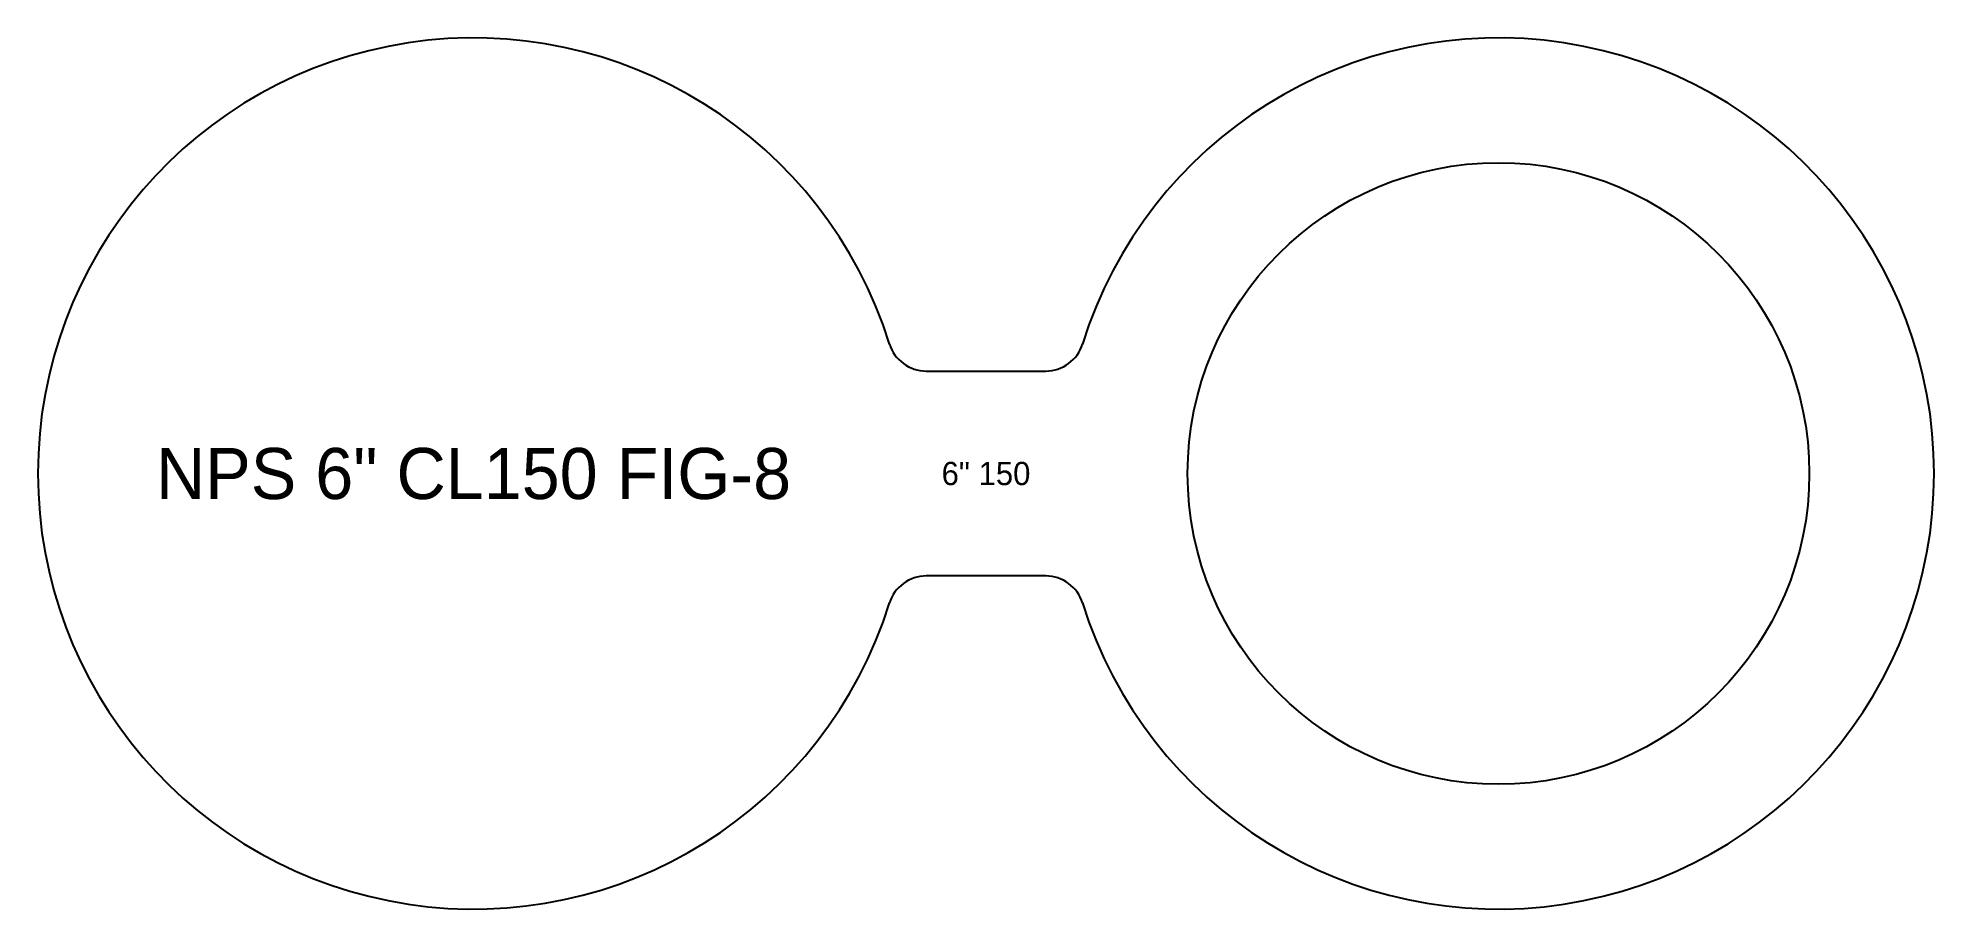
# Model space of a CAD drawing. Header units: inches. Extents: x -4.2 to 14.2, y -4.2 to 4.2.
import ezdxf
from ezdxf.enums import TextEntityAlignment as Align

# ---------------------------------------------------------------- set-up
doc = ezdxf.new("R2010")
doc.units = ezdxf.units.IN
doc.header["$MEASUREMENT"] = 0
doc.layers.add('CUT', color=7, linetype='CONTINUOUS')
doc.layers.add('ETCH', color=1, linetype='CONTINUOUS')

msp = doc.modelspace()

# ---------------------------------------------------------------- linework, layer by layer
at = {"layer": 'CUT'}
for p, q in [((4.41588, 1), (5.58412, 1)), ((5.58412, -1), (4.41588, -1))]:
    msp.add_line(p, q, dxfattribs=at)
msp.add_circle((10, 0), 3.0325, dxfattribs=at)
for centre, radius, start, end in [((0, 0), 4.25, 17.295345, 342.704655), ((10, 0), 4.25, 197.295345, 162.704655), ((4.41588, 1.375), 0.375, 197.295345, 270), ((5.58412, 1.375), 0.375, 270, 342.704655), ((4.41588, -1.375), 0.375, 90, 162.704655), ((5.58412, -1.375), 0.375, 17.295345, 90)]:
    msp.add_arc(centre, radius, start, end, dxfattribs=at)

# ---------------------------------------------------------------- texts
at = {"layer": 'ETCH'}
for s, height, p in [('NPS 6" CL150 FIG-8', 0.498163, (0, 0)), ('6" 150', 0.226898, (5, 0))]:
    msp.add_text(s, height=height, dxfattribs=at).set_placement(p, align=Align.MIDDLE_CENTER)

doc.saveas('drawing.dxf')
